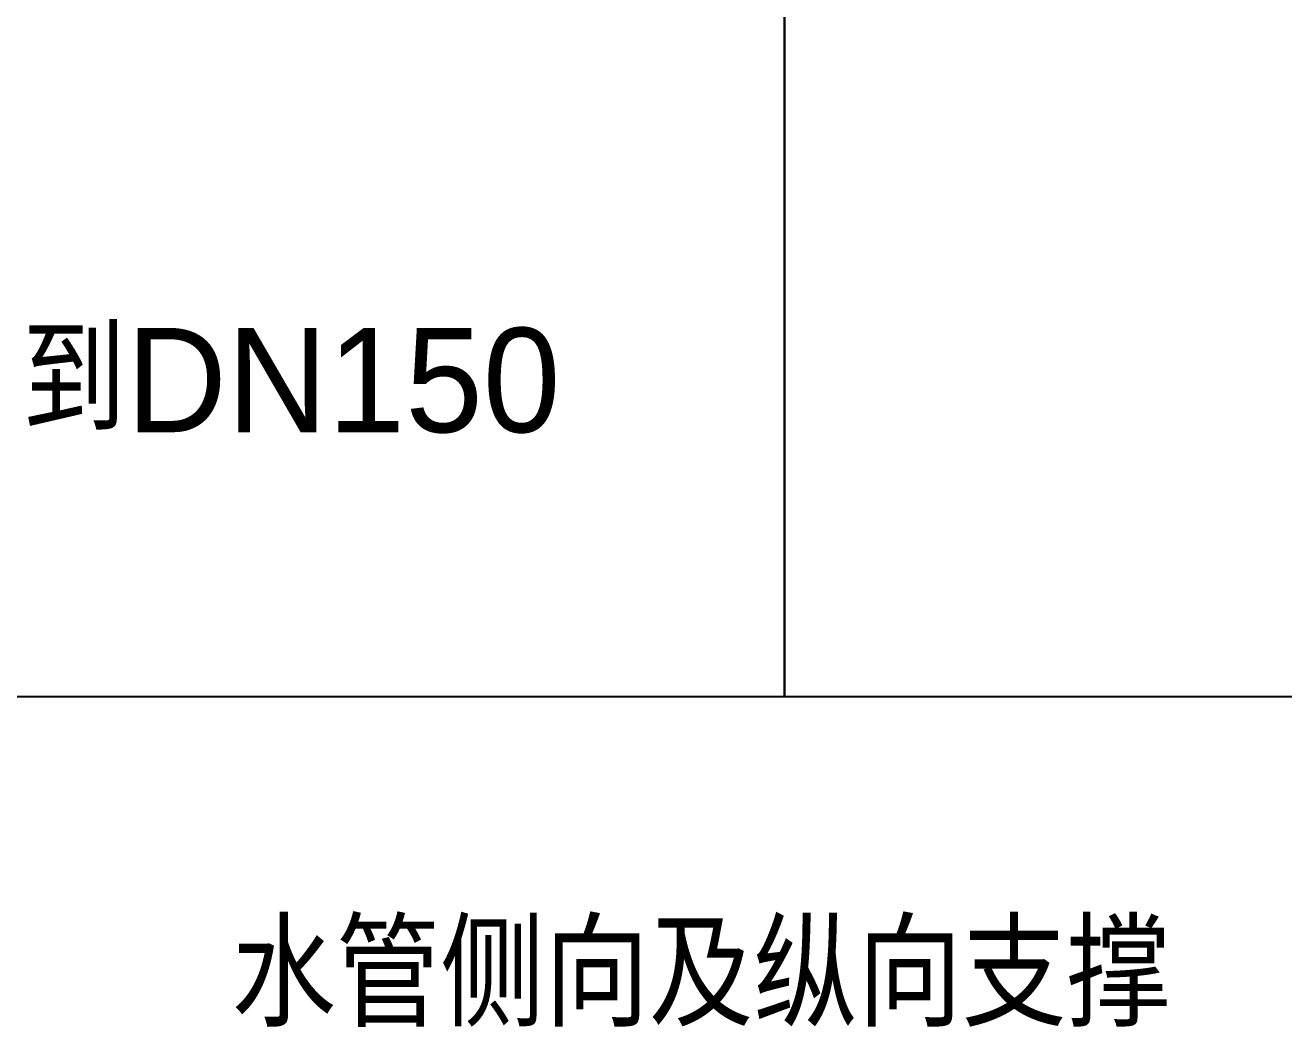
# Model space of a CAD drawing. Extents: x 27938 to 1507990, y 110129 to 923079.
# Drawn here: x 640058 to 647295, y 370380 to 376141 of the extents above; entities that cross this region are included whole.
import ezdxf

# ---------------------------------------------------------------- set-up
doc = ezdxf.new("R2010")
doc.units = 0
doc.header["$LTSCALE"] = 1000
doc.header["$MEASUREMENT"] = 0
doc.layers.add('BZ', color=2, linetype='Continuous')
doc.styles.add('中西文等高字体', font='HZTXT_E.shx', dxfattribs={"width": 0.7, "height": 4, "bigfont": 'hztxt.shx'})

msp = doc.modelspace()

# ---------------------------------------------------------------- linework, layer by layer
at = {"color": 7}
msp.add_line((655829.6, 372277.4), (631752, 372281.4), dxfattribs=at)
for points in [[(631747.7, 387132.7), (644424.9, 387132.7), (644424.9, 372277.4), (631747.7, 372277.4)], [(644424.9, 387132.7), (659563.3, 387132.7), (659563.3, 372277.4), (644424.9, 372277.4)]]:
    msp.add_lwpolyline(points, close=True)

# ---------------------------------------------------------------- texts
at = {"layer": 'BZ', "color": 7, "style": '中西文等高字体'}
for s, p in [('管径从DN65到DN150', (636187.2, 373799.9)), ('水管侧向及纵向支撑', (641244.6, 370380.6))]:
    msp.add_text(s, height=600, dxfattribs=at).set_placement(p)

doc.saveas('drawing.dxf')
